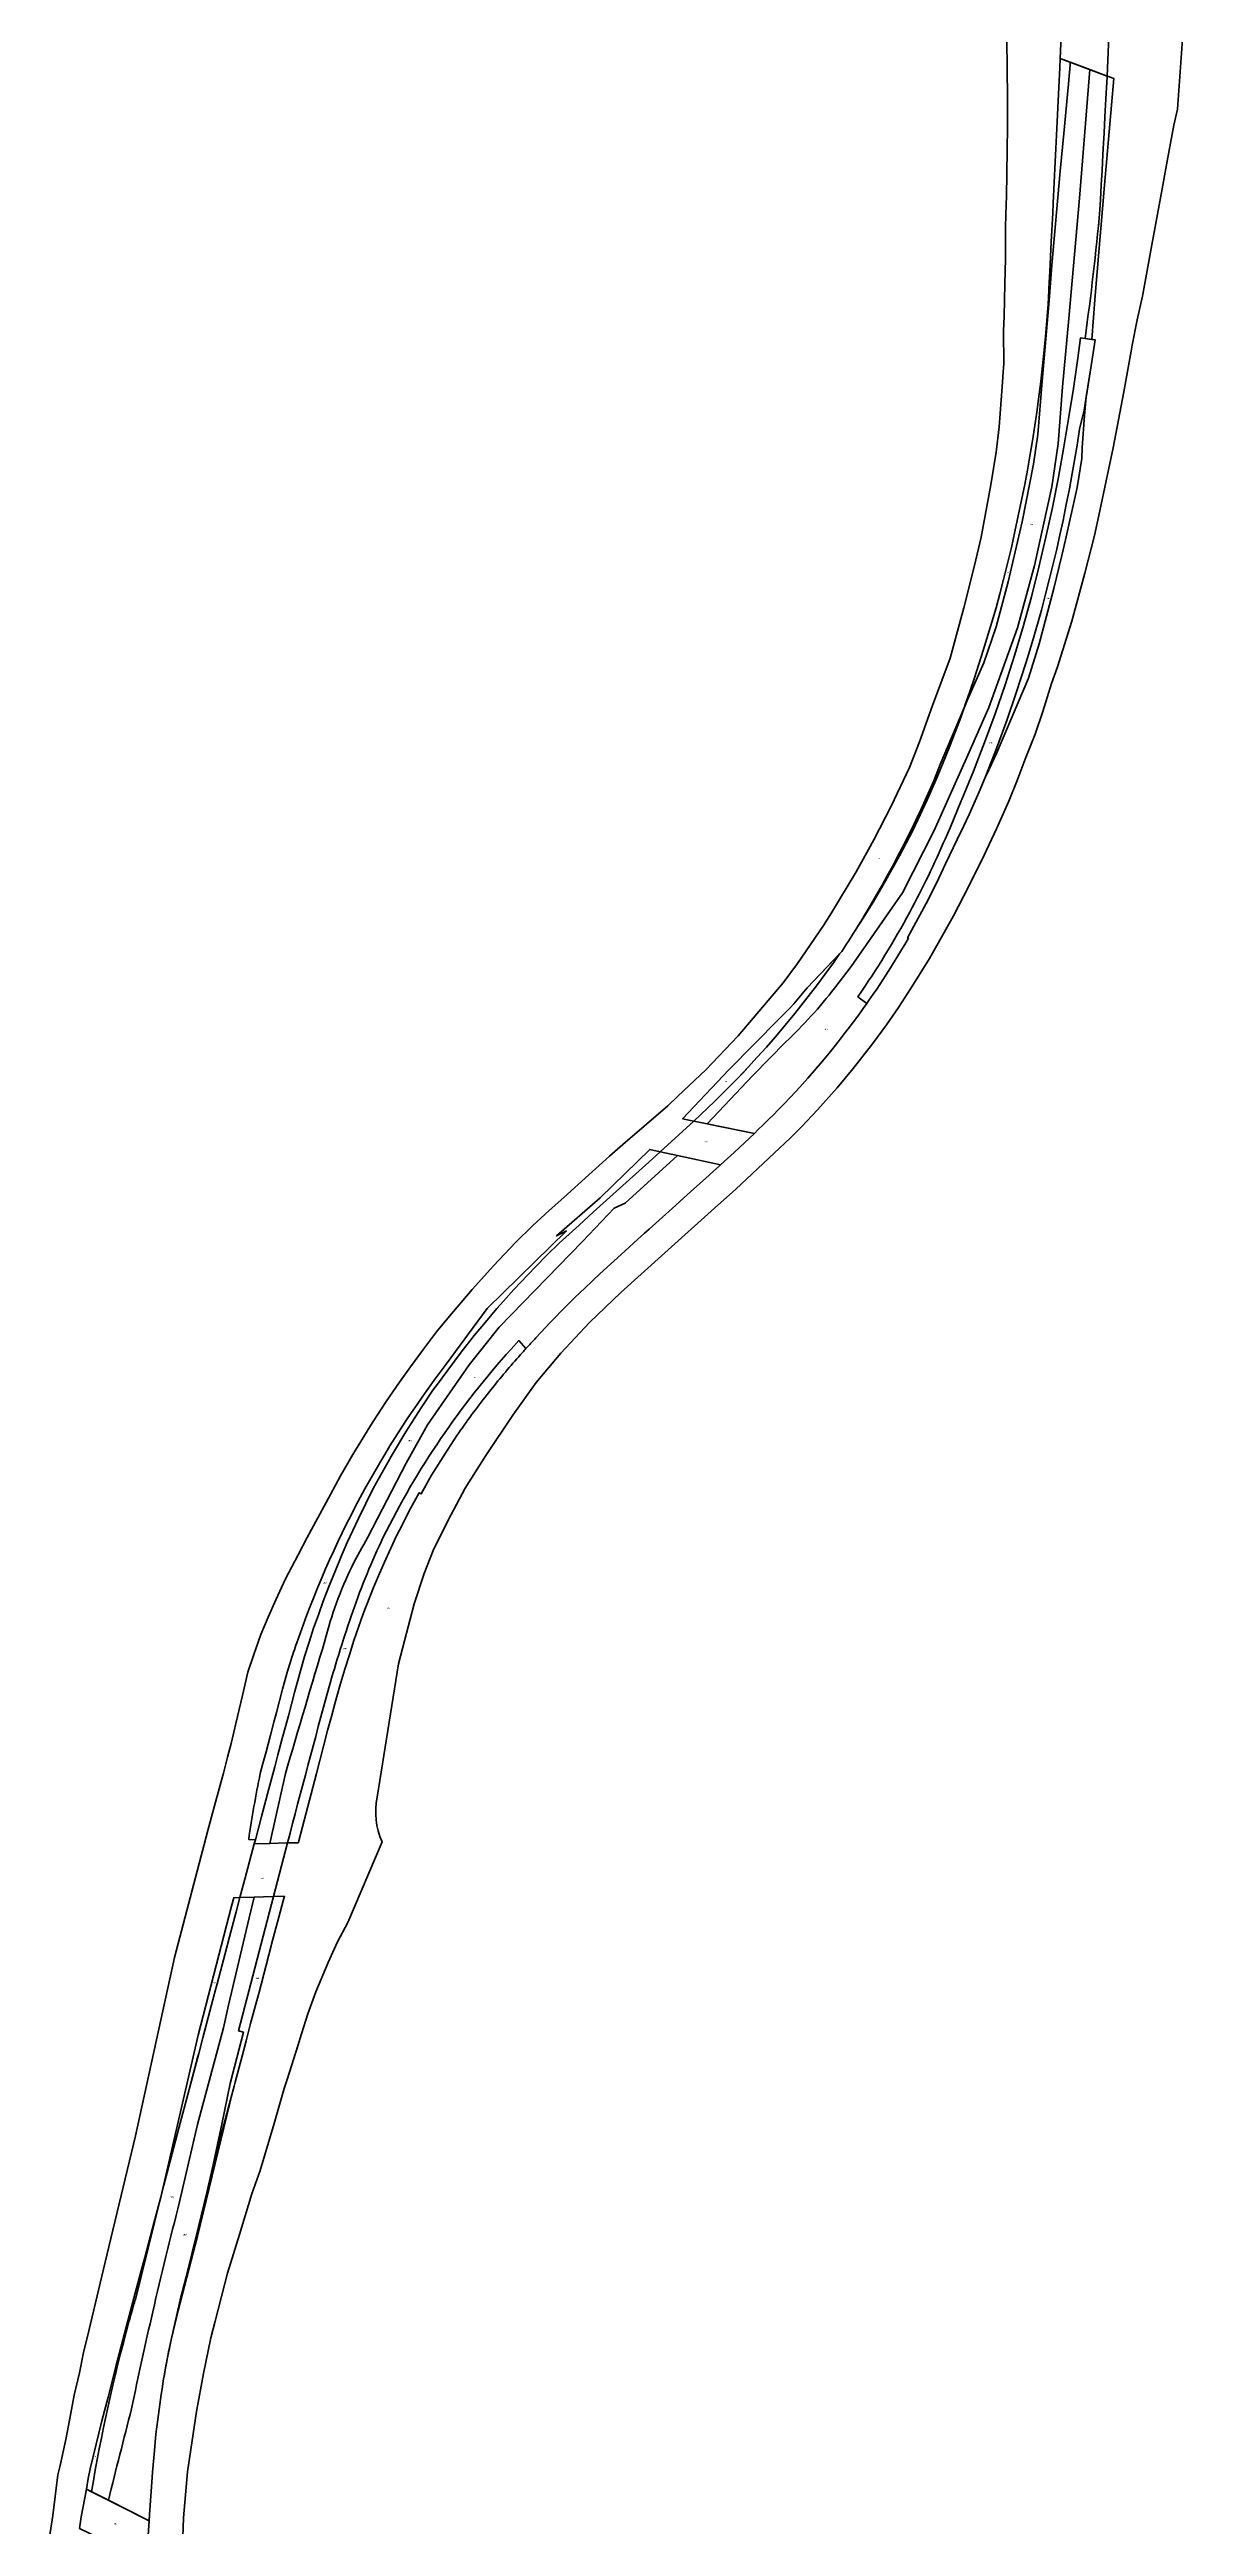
# Model space of a CAD drawing. Extents: x 179752 to 189760, y 650548 to 666271.
# Drawn here: x 179780 to 180709, y 662434 to 664463 of the extents above; entities that cross this region are included whole.
import ezdxf
from ezdxf.enums import TextEntityAlignment as Align

# ---------------------------------------------------------------- set-up
doc = ezdxf.new("R2010")
doc.units = 0
doc.header["$MEASUREMENT"] = 0
doc.layers.add('pcell', color=5, linetype='Continuous', lineweight=0)
doc.layers.add('scellno', color=160, linetype='Continuous', lineweight=0)
doc.styles.add('mvt-nos', font='mvt-nos.shx')

# ---------------------------------------------------------------- blocks, each defined once
blk = doc.blocks.new('Cellno')
at = {"color": 2, "flags": 128}
for points in [[(0.2, 0), (-0.2, 0)], [(0, 0.2), (0, -0.2)]]:
    blk.add_lwpolyline(points, dxfattribs=at)
at = {"layer": 'scellno', "const_width": 0.25, "flags": 128}
blk.add_lwpolyline([(-5.7, -2.8), (-5.7, 2.7), (5.7, 2.7), (5.7, -2.8), (-5.7, -2.8)], close=True, dxfattribs=at)
at = {"layer": 'scellno', "style": 'mvt-nos'}
blk.add_attdef('CELLNO', text='', height=3, dxfattribs=at).set_placement((0, -1.6), align=Align.CENTER)
at = {"layer": 'scellno', "style": 'mvt-nos', "flags": 1}
for tag, p in [('CODE', (0, -6)), ('AREA', (0, -9.2))]:
    blk.add_attdef(tag, text='', height=2.5, dxfattribs=at).set_placement(p, align=Align.CENTER)

msp = doc.modelspace()

# ---------------------------------------------------------------- linework, layer by layer
at = {"layer": 'pcell', "color": 160, "lineweight": 53, "flags": 128}
msp.add_lwpolyline([(180563.4, 664544), (180564.8, 664423.8), (180564.7, 664400.3), (180563.9, 664342.8), (180563.8, 664336.8), (180563.5, 664327.1), (180563.3, 664318.5), (180563.1, 664292.1), (180562.7, 664271.3), (180562.2, 664245), (180561.6, 664232.7), (180561.8, 664205.8), (180561.2, 664199.4), (180560.5, 664187.2), (180557.9, 664154.3), (180555.5, 664133.5), (180551.1, 664106.9), (180543.2, 664063.9), (180537.8, 664040.8), (180529, 664006.1), (180517.8, 663964.9), (180517.8, 663964.9), (180503.4, 663926), (180492.8, 663896.2), (180484.4, 663875.3), (180469.5, 663843.5), (180455.4, 663815.9), (180440.9, 663789.6), (180420.6, 663756.2), (180413.9, 663745.7), (180392.7, 663714.6), (180380.9, 663698.8), (180344.2, 663655.5), (180317.7, 663627.6), (180294.7, 663606), (180286.6, 663597.9), (180249.6, 663566.3), (180238.7, 663556.8), (180221.7, 663541.5), (180201.2, 663522.9), (180189.1, 663512.3), (180175.5, 663499.7), (180161.7, 663486.1), (180143.5, 663467), (180126.2, 663447.6), (180106.2, 663424.2), (180097, 663412.8), (180086.2, 663398.7), (180075.7, 663384.3), (180066.5, 663371.7), (180055.7, 663355.9), (180044.5, 663338.7), (180028.2, 663312.3), (180018.3, 663294.9), (180009.9, 663279.5), (179999.6, 663260.5), (179991, 663244.5), (179983.4, 663230.1), (179973.1, 663210.4), (179965.1, 663193.3), (179958.9, 663179), (179953, 663165), (179947.1, 663148.6), (179942.4, 663134.1), (179937.9, 663114.8), (179934.8, 663102.4), (179928.7, 663075.5), (179925.7, 663064.3), (179922.3, 663051.4), (179920.5, 663044.5), (179913.3, 663018.5), (179909.4, 663004.2), (179882.1, 662900.4), (179850.3, 662754.2), (179826.8, 662656.5), (179812, 662594.4), (179807.5, 662576.7), (179804.3, 662560), (179800.1, 662541.8), (179796.3, 662522.6), (179793.2, 662505.5), (179788.6, 662484.2), (179786.7, 662476.5), (179782.6, 662443.1), (179779.8, 662425.5)], dxfattribs=at)
for points in [[(180648.6, 664493.5), (180646.5, 664441.7), (180648, 664441.1), (180652, 664439.6), (180644.4, 664352.3), (180636.7, 664261.8), (180634, 664226), (180636.6, 664225.7), (180633.4, 664204.3), (180629.4, 664179), (180627.8, 664163.5), (180626.1, 664137.5), (180625.7, 664128.3), (180621.9, 664104.6), (180612.3, 664061.6), (180609.3, 664048.9), (180602.7, 664021.8), (180590.7, 663976.4), (180581.9, 663948.3), (180555.7, 663886.6), (180547.5, 663869.2), (180547.1, 663868.4), (180542.5, 663857.3), (180533.5, 663836.8), (180529.1, 663827.3), (180523.7, 663816.1), (180514, 663796.2), (180508.6, 663784.5), (180499.9, 663766.8), (180483, 663735.6), (180483.6, 663735.3), (180481.6, 663731.7), (180478, 663725.7), (180475, 663720.8), (180468.9, 663711), (180465.2, 663705.1), (180457.7, 663693.7), (180454.7, 663689.4), (180451, 663684), (180449.6, 663682), (180446.6, 663677.9), (180442.9, 663672.7), (180434.3, 663661.1), (180431.1, 663657), (180426, 663650.5), (180418.6, 663641.3), (180413.1, 663634.6), (180406.3, 663626.6), (180401.1, 663620.7), (180396.7, 663615.8), (180391.3, 663609.8), (180386.5, 663604.7), (180381.7, 663599.7), (180376.9, 663594.7), (180373, 663590.7), (180369.2, 663587), (180364.7, 663582.5), (180360.6, 663578.5), (180357.4, 663575.4), (180349.7, 663568.1), (180340.7, 663559.7), (180335.3, 663554.8), (180329.6, 663549.6), (180328.8, 663548.9), (180323.5, 663544.1), (180317.4, 663538.5), (180307.8, 663529.9), (180299.7, 663522.6), (180289.9, 663513.8), (180282.2, 663506.8), (180271.3, 663497.1), (180267.4, 663493.6), (180261.7, 663488.4), (180251.4, 663479.2), (180245.1, 663473.5), (180233.7, 663463), (180230.4, 663460), (180224.9, 663454.9), (180218.2, 663448.5), (180214.9, 663445.4), (180210.1, 663440.7), (180203.2, 663433.9), (180199, 663429.7), (180194.4, 663425), (180190.1, 663420.6), (180186.3, 663416.5), (180178.4, 663408), (180178.4, 663408, 0.004374), (180170.2, 663399.1, 0.00153), (180167.4, 663396, 0.013797), (180142.8, 663367.1), (180138.3, 663361.4, 0.015178), (180113.6, 663327.9), (180106.1, 663316.6), (180092.9, 663295.4), (180084.4, 663280.1), (180082.8, 663281), (180074.4, 663266.2), (180069.2, 663255.7), (180063.9, 663245.3), (180055.3, 663226.7), (180050.3, 663215), (180045.2, 663203.3), (180036.9, 663181.9), (180033.1, 663171), (180029.2, 663160), (180025.5, 663148.3), (180021.7, 663136.6), (180017.8, 663122.9), (180013.9, 663109.2), (180010.8, 663097.7), (180007.7, 663086.2), (180004.3, 663073.3), (179998.5, 663051.1), (179987.2, 663007.4), (179984.2, 662995.8), (179983.8, 662994.3), (179974.8, 662994.1), (179963.2, 662950.2), (179972.2, 662950.5), (179971.2, 662946.8), (179967.7, 662933.4), (179961.8, 662911.1), (179961.5, 662909.8), (179951.2, 662870.9), (179949.6, 662865.1), (179944.6, 662846.1), (179940.8, 662831.9), (179937.8, 662820.4), (179931.8, 662798), (179931, 662794.8), (179929.8, 662789.9), (179901, 662672.1), (179885.2, 662611.1), (179879.8, 662588.2, -0.000022), (179878.7, 662583.4, 0.009011), (179873.3, 662555.2), (179872, 662546.8), (179871.3, 662542.3), (179868.5, 662521.9), (179866.9, 662509.7), (179865.7, 662496.5), (179864.1, 662478.6), (179863.5, 662470.4), (179861.8, 662443.8), (179861.4, 662438.8), (179860.4, 662422.9)], [(179889, 662425.4), (179889.5, 662441.3), (179892.8, 662478.8), (179900.1, 662528.2), (179905.9, 662559.4), (179911.9, 662588.7), (179915.6, 662602.4), (179925.5, 662641.6), (179935.4, 662673.3), (179945.5, 662706.6), (179952.4, 662725.8), (179964, 662764.3), (179972, 662792.9), (179974.4, 662800.2), (179983.3, 662827.8), (179986.2, 662837.8), (179991.4, 662854.1), (179997.9, 662872.2), (180008.1, 662896.2), (180015.8, 662913), (180024.1, 662929), (180052.3, 662995.1), (180052.3, 662995.1, -0.156467), (180048.3, 663031.7), (180065.7, 663140.8), (180078.6, 663190), (180086.8, 663214.9), (180094.2, 663233.6), (180106.1, 663258.1), (180120.5, 663284.8), (180137.2, 663311.6), (180159.4, 663344.7), (180178.6, 663371.3), (180198.7, 663395.3), (180222.3, 663420.6), (180247.9, 663445.2), (180283.9, 663477.6), (180324.8, 663514.3), (180342.3, 663529.8), (180373.5, 663559.2), (180387, 663571.9), (180387.3, 663572.1), (180396, 663580.7), (180409.1, 663594.8), (180425.1, 663612.8), (180438.4, 663628.7), (180454.1, 663648.8), (180465.6, 663664.4), (180475.4, 663678.6), (180487.8, 663697.6), (180500.8, 663718.7), (180510.5, 663735.7), (180520.5, 663753.8), (180533.2, 663778.1), (180545.8, 663803.5), (180555.9, 663825.1), (180566, 663847.6), (180572.8, 663864.5), (180579.4, 663882.1), (180587.4, 663902.6), (180593.7, 663921), (180600.9, 663944), (180605.7, 663957.7), (180617.5, 663995), (180628.3, 664034.3), (180636, 664065.3), (180640.6, 664085.5), (180645.8, 664110), (180651.3, 664137.2), (180660.1, 664183), (180666.1, 664216.2), (180667.1, 664221.3), (180671.2, 664242.1), (180675.5, 664261.4), (180683.1, 664303.5), (180690.5, 664343.3), (180695.7, 664372.1), (180701, 664401.4), (180704, 664414.6), (180709, 664483.5, -0.03346)], [(179804.4, 662432.6), (179805.8, 662442), (179810, 662464.8), (179811.5, 662473.5), (179813.2, 662481.4), (179815.5, 662491.4), (179822.7, 662520.8), (179827.9, 662540.1), (179834.2, 662565.3), (179842.7, 662597.4), (179847.8, 662617), (179854.4, 662641.6), (179857.8, 662654.5), (179865.2, 662682.6), (179870.9, 662704), (179901.5, 662836.6), (179929, 662942.2), (179930.8, 662949.2), (179935.8, 662949.4), (179939.8, 662964.4), (179947.6, 662993.4), (179948.5, 662996.7), (179943, 662997, -0.01622), (179952.5, 663050.9), (179954.7, 663059.1), (179957.3, 663068.9), (179960.9, 663082.3), (179963.7, 663093), (179965.8, 663101), (179970.7, 663120), (179974.9, 663134.8), (179977.2, 663142.6, -0.004807), (179982.4, 663158, -0.08088), (180104.9, 663386.4), (180138.4, 663432.1), (180203.3, 663495.5), (180195.1, 663491.5), (180230.9, 663522.6), (180271.7, 663562.3), (180280.3, 663560.4), (180307.8, 663585.5), (180298.6, 663587.4), (180336.5, 663627.5), (180377.8, 663669.2, 0.03283), (180400.6, 663694.8), (180429, 663724.4), (180429.1, 663724.5, 0.005409), (180440, 663741.6, 0.037073), (180504.5, 663864.2), (180509.6, 663877.8), (180529.3, 663924.1), (180529.8, 663925.3), (180529.7, 663925.3), (180534, 663937.5), (180537.8, 663948.7), (180545, 663971.2), (180552, 663994.2), (180555.4, 664006), (180558.5, 664017.6), (180561.6, 664029.2), (180564.8, 664042.3), (180568.1, 664055.5), (180570.9, 664068.5), (180576.4, 664094.2), (180579, 664107), (180581.1, 664118.7), (180583.2, 664130.4), (180585.2, 664142.9), (180587.3, 664155.4), (180588.8, 664166.2), (180590.3, 664177), (180592, 664191.4), (180594.9, 664217.1), (180596, 664228.3), (180597, 664241.5), (180598.1, 664254.7), (180598.5, 664260), (180599.1, 664272.9), (180599.6, 664281.3), (180600.7, 664305.9), (180601.9, 664329.5), (180602.3, 664337.5), (180604, 664371.5), (180605.5, 664404.3), (180606.9, 664432.5), (180607.7, 664448.5), (180608, 664456), (180608.6, 664468.4)]]:
    msp.add_lwpolyline(points, format="xyb", dxfattribs=at)
for points in [[(180646.5, 664441.7), (180648.6, 664493.5), (180610.5, 664506.9), (180610, 664496.4), (180608.6, 664468.4), (180608, 664456), (180646.5, 664441.7)], [(180583.2, 664130.4), (180581.1, 664118.7), (180579, 664107), (180576.4, 664094.2), (180570.9, 664068.5), (180568.1, 664055.5), (180564.8, 664042.3), (180561.6, 664029.2), (180558.5, 664017.6), (180555.4, 664006), (180552, 663994.2), (180545, 663971.2), (180537.8, 663948.7), (180534, 663937.5), (180529.7, 663925.3), (180529.8, 663925.3), (180531.9, 663930.2), (180545.4, 663960.9), (180555.4, 663990.5), (180565.4, 664027.3), (180576.8, 664076.6), (180586.1, 664123.8), (180589.6, 664147.9), (180593.3, 664191.8), (180599.1, 664257.7), (180601.1, 664286.8), (180608, 664363.8), (180610.9, 664394.6), (180614.9, 664435.2), (180616.2, 664450.8), (180616.1, 664453), (180608, 664456), (180607.7, 664448.5), (180606.9, 664432.5), (180605.5, 664404.3), (180604, 664371.5), (180602.3, 664337.5), (180601.9, 664329.5), (180600.7, 664305.9), (180599.6, 664281.3), (180599.1, 664272.9), (180598.5, 664260), (180598.1, 664254.7), (180597, 664241.5), (180596, 664228.3), (180594.9, 664217.1), (180592, 664191.4), (180590.3, 664177), (180588.8, 664166.2), (180587.3, 664155.4), (180585.2, 664142.9), (180583.2, 664130.4)], [(180581.9, 663948.3), (180590.7, 663976.4), (180602.7, 664021.8), (180609.3, 664048.9), (180612.3, 664061.6), (180621.9, 664104.6), (180625.7, 664128.3), (180626.1, 664137.5), (180627.8, 664163.5), (180629.4, 664179), (180627.7, 664168), (180623.9, 664152.3), (180621.8, 664139.4), (180620.1, 664128.5), (180617.8, 664116.1), (180615.6, 664103.6), (180613, 664090.6), (180610.4, 664077.6), (180607.8, 664065.9), (180605.2, 664054.1), (180602.3, 664042.1), (180599.3, 664030.1), (180596, 664017.1), (180592.7, 664004.1), (180592.7, 664004.1), (180585.9, 663980.3), (180580.1, 663961.6), (180571.7, 663935.5), (180564.6, 663914.5), (180555.9, 663890.8), (180555.9, 663890.8), (180547.5, 663869.2), (180555.7, 663886.6), (180581.9, 663948.3)], [(180357.4, 663575.4), (180349.7, 663568.1), (180340.7, 663559.7), (180335.3, 663554.8), (180329.6, 663549.6), (180294.3, 663557.4), (180280.3, 663560.4), (180307.8, 663585.5), (180318.6, 663583.3), (180357.4, 663575.4)], [(179962.8, 662950.2), (179963.2, 662950.2), (179974.8, 662994.1), (179974.1, 662994.1), (179960.2, 662993.7), (179947.6, 662993.4), (179939.8, 662964.4), (179935.8, 662949.4), (179947.5, 662949.7), (179962.8, 662950.2)], [(179905.4, 662834.5), (179911.1, 662856.2), (179916, 662874.9), (179917.2, 662878.8), (179923.6, 662903.6), (179927.3, 662917.2), (179932.6, 662937.6), (179935.8, 662949.4), (179930.8, 662949.2), (179929, 662942.2), (179901.5, 662836.6), (179870.9, 662704), (179873.5, 662713.8), (179885.8, 662760.4), (179894.3, 662792.2), (179901.4, 662819.1), (179902, 662821.6), (179905.4, 662834.5)], [(179949.6, 662865.1), (179951.2, 662870.9), (179961.5, 662909.8), (179961.8, 662911.1), (179967.7, 662933.4), (179971.2, 662946.8), (179972.2, 662950.5), (179963.2, 662950.2), (179934.7, 662840.1), (179938.7, 662839), (179927.9, 662797.1), (179921.1, 662763.8), (179913.9, 662730.5), (179917.6, 662744.5), (179917.6, 662744.6), (179926.4, 662777.7), (179926.4, 662777.7), (179931, 662794.8), (179931.8, 662798), (179937.8, 662820.4), (179940.8, 662831.9), (179944.6, 662846.1), (179949.6, 662865.1)], [(179859.3, 662405.9), (179860.4, 662422.9), (179861.4, 662438.8), (179810, 662464.8), (179805.8, 662442), (179804.4, 662432.6), (179859.3, 662405.9)]]:
    msp.add_lwpolyline(points, close=True, dxfattribs=at)
for points in [[(180516.9, 663891.3), (180512, 663879.2), (180507.2, 663867.2), (180499.2, 663849.3), (180493.2, 663836.4), (180487.2, 663823.6), (180476.3, 663802.8), (180462.5, 663778.1), (180454.6, 663764.9), (180446.6, 663751.7), (180440, 663741.6, -0.005409), (180429.1, 663724.5), (180427.2, 663722.6), (180422.1, 663715.1), (180415.2, 663705.7), (180408.3, 663696.3), (180390.5, 663673.6), (180374.8, 663654.6), (180367.3, 663646.2), (180359.8, 663637.8), (180352, 663629.4), (180344.1, 663621), (180334.4, 663611.2), (180324.8, 663601.5), (180307.8, 663585.5), (180318.6, 663583.3), (180356.1, 663623), (180383.2, 663650.4, 0.036239), (180423.3, 663694.6), (180436.6, 663712.3), (180478.7, 663772.5), (180504.6, 663823.7), (180532.3, 663885.2), (180549.6, 663924.3), (180573.1, 663989.6), (180587, 664040.7), (180601.2, 664105.2), (180606.4, 664140.3), (180609.8, 664187.2), (180614.8, 664240.2), (180623.8, 664341.7), (180632.2, 664447), (180616.1, 664453), (180616.2, 664450.8), (180614.9, 664435.2), (180610.9, 664394.6), (180608, 664363.8), (180601.1, 664286.8), (180599.1, 664257.7), (180593.3, 664191.8), (180589.6, 664147.9), (180586.1, 664123.8), (180576.8, 664076.6), (180565.4, 664027.3), (180555.4, 663990.5), (180545.4, 663960.9), (180531.9, 663930.2), (180529.3, 663924.1), (180525.7, 663914.1), (180521.3, 663902.7), (180516.9, 663891.3)], [(180573.1, 663989.6), (180549.6, 663924.3), (180532.3, 663885.2), (180504.6, 663823.7), (180478.7, 663772.5), (180436.6, 663712.3), (180423.3, 663694.6, -0.036239), (180383.2, 663650.4), (180356.1, 663623), (180318.6, 663583.3), (180327.6, 663581.5), (180357.4, 663575.4), (180360.6, 663578.5), (180364.7, 663582.5), (180369.2, 663587), (180373, 663590.7), (180376.9, 663594.7), (180381.7, 663599.7), (180386.5, 663604.7), (180391.3, 663609.8), (180396.7, 663615.8), (180401.1, 663620.7), (180406.3, 663626.6), (180413.1, 663634.6), (180418.6, 663641.3), (180426, 663650.5), (180431.1, 663657), (180434.3, 663661.1), (180442.9, 663672.7), (180446.6, 663677.9), (180449.6, 663682), (180442.2, 663687.4, 0.027153), (180484.7, 663756.7, 0.02241), (180513.9, 663817.1), (180517.7, 663825.9), (180526.8, 663847.9), (180527.3, 663849.1), (180537, 663872.2), (180546.1, 663895.6), (180554.8, 663919.2), (180562.8, 663943), (180570.5, 663966.9), (180577.3, 663989.6), (180584.4, 664015.1), (180590.6, 664039.4), (180596.3, 664063.8), (180601.6, 664088.3), (180606.5, 664113), (180610.6, 664136.3), (180614.9, 664161), (180618.8, 664185.7), (180622.5, 664210.5), (180624.7, 664227.3), (180628.4, 664226.8, 0.011452), (180640.6, 664332.2), (180641, 664340.3), (180641.7, 664352.7), (180642.3, 664364.4), (180643, 664377.4), (180643.5, 664386.8), (180643.9, 664394.8), (180644.6, 664408.4), (180645.7, 664427.7), (180646.5, 664441.1), (180646.5, 664441.7), (180632.2, 664447), (180623.8, 664341.7), (180614.8, 664240.2), (180609.8, 664187.2), (180606.4, 664140.3), (180601.2, 664105.2), (180587, 664040.7), (180573.1, 663989.6)], [(180640.6, 664332.2, -0.011452), (180628.4, 664226.8), (180634, 664226), (180636.7, 664261.8), (180644.4, 664352.3), (180652, 664439.6), (180648, 664441.1), (180646.5, 664441.7), (180646.5, 664441.1), (180645.7, 664427.7), (180644.6, 664408.4), (180643.9, 664394.8), (180643.5, 664386.8), (180643, 664377.4), (180642.3, 664364.4), (180641.7, 664352.7), (180641, 664340.3), (180640.6, 664332.2)], [(180554.8, 663919.2), (180546.1, 663895.6), (180537, 663872.2), (180527.3, 663849.1), (180526.8, 663847.9), (180517.7, 663825.9), (180513.9, 663817.1, -0.02241), (180484.7, 663756.7, -0.027153), (180442.2, 663687.4), (180449.6, 663682), (180451, 663684), (180454.7, 663689.4), (180457.7, 663693.7), (180465.2, 663705.1), (180468.9, 663711), (180475, 663720.8), (180478, 663725.7), (180481.6, 663731.7), (180483.6, 663735.3), (180483, 663735.6), (180499.9, 663766.8), (180508.6, 663784.5), (180514, 663796.2), (180523.7, 663816.1), (180529.1, 663827.3), (180533.5, 663836.8), (180542.5, 663857.3), (180547.1, 663868.4), (180555.9, 663890.8), (180555.9, 663890.8), (180564.6, 663914.5), (180571.7, 663935.5), (180580.1, 663961.6), (180585.9, 663980.3), (180592.7, 664004.1), (180592.7, 664004.1), (180596, 664017.1), (180599.3, 664030.1), (180602.3, 664042.1), (180605.2, 664054.1), (180607.8, 664065.9), (180610.4, 664077.6), (180613, 664090.6), (180615.6, 664103.6), (180617.8, 664116.1), (180620.1, 664128.5), (180621.8, 664139.4), (180623.9, 664152.3), (180627.7, 664168), (180633.4, 664204.3), (180636.6, 664225.7), (180624.7, 664227.3), (180622.5, 664210.5), (180618.8, 664185.7), (180614.9, 664161), (180610.6, 664136.3), (180606.5, 664113), (180601.6, 664088.3), (180596.3, 664063.8), (180590.6, 664039.4), (180584.4, 664015.1), (180577.3, 663989.6), (180570.5, 663966.9), (180562.8, 663943), (180554.8, 663919.2)], [(180504.5, 663864.2, -0.037073), (180440, 663741.6), (180446.6, 663751.7), (180454.6, 663764.9), (180462.5, 663778.1), (180476.3, 663802.8), (180487.2, 663823.6), (180493.2, 663836.4), (180499.2, 663849.3), (180504.5, 663861.2), (180507.2, 663867.2), (180512, 663879.2), (180516.9, 663891.3), (180521.3, 663902.7), (180525.7, 663914.1), (180529.3, 663924.1), (180509.6, 663877.8), (180504.5, 663864.2)], [(180400.6, 663694.8, -0.03283), (180377.8, 663669.2), (180336.5, 663627.5), (180298.6, 663587.4), (180307.8, 663585.5), (180324.8, 663601.5), (180334.4, 663611.2), (180344.1, 663621), (180347.8, 663624.9), (180347.8, 663624.9), (180352, 663629.4), (180359.8, 663637.8), (180367.3, 663646.2), (180374.8, 663654.6), (180390.5, 663673.6), (180408.3, 663696.3), (180415.2, 663705.7), (180422.1, 663715.1), (180427.2, 663722.6), (180400.6, 663694.8)], [(180280.3, 663560.4), (180271.7, 663562.3), (180230.9, 663522.6), (180195.1, 663491.5), (180203.3, 663495.5), (180138.4, 663432.1), (180104.9, 663386.4, 0.08088), (179982.4, 663158, 0.004807), (179977.2, 663142.6), (179974.9, 663134.8), (179970.7, 663120), (179965.8, 663101), (179963.7, 663093), (179960.9, 663082.3), (179957.3, 663068.9), (179954.7, 663059.1), (179952.5, 663050.9, 0.01622), (179943, 662997), (179948.5, 662996.7), (179953.6, 663015.9), (179959.5, 663038.5), (179964.4, 663056.5), (179967, 663066.3), (179970.5, 663079.7), (179973.4, 663090.4), (179975.5, 663098.4), (179980.4, 663117.4), (179984.6, 663132.1), (179988.8, 663146.8), (179992.5, 663158.5), (179996.2, 663170.1), (180000.1, 663181.1), (180004, 663192.1), (180009, 663204.7), (180014, 663217.4), (180018.8, 663228.8), (180023.7, 663240.3), (180032.9, 663260), (180039, 663272.2), (180045.1, 663284.4), (180054.7, 663302.1), (180060.8, 663312.6), (180071.7, 663330.9), (180078, 663340.7), (180084.4, 663350.6), (180094, 663365.2), (180097.7, 663370.1), (180106.1, 663381.4), (180117.2, 663396.3), (180127.7, 663409.8), (180137, 663420.9), (180146.4, 663431.9), (180151.7, 663438), (180160.3, 663447.5), (180177.9, 663466.2), (180187.3, 663475.7), (180197.5, 663485.4), (180213.7, 663500.3), (180225.3, 663510.8), (180233.5, 663518.2), (180252.2, 663535.2), (180270.9, 663552), (180280.3, 663560.4)], [(179973.1, 663050.9, -0.002343), (180005.5, 663159.8, -0.053004), (180027.7, 663220.8, -0.008295), (180040.6, 663244.7), (180056.6, 663275.1), (180072.1, 663305.3), (180089.6, 663336.6), (180123.7, 663385.7), (180148.2, 663416.6), (180216.5, 663486.8), (180242.5, 663514.3), (180251.6, 663518.4), (180294.3, 663557.4), (180280.3, 663560.4), (180270.9, 663552), (180252.2, 663535.2), (180233.5, 663518.2), (180225.3, 663510.8), (180213.7, 663500.3), (180197.5, 663485.4), (180187.3, 663475.7), (180177.9, 663466.2), (180160.3, 663447.5), (180151.7, 663438), (180146.4, 663431.9), (180137, 663420.9), (180127.7, 663409.8), (180117.2, 663396.3), (180106.1, 663381.4), (180097.7, 663370.1), (180094, 663365.2), (180084.4, 663350.6), (180078, 663340.7), (180071.7, 663330.9), (180060.8, 663312.6), (180054.7, 663302.1), (180045.1, 663284.4), (180039, 663272.2), (180032.9, 663260), (180023.7, 663240.3), (180018.8, 663228.8), (180014, 663217.4), (180009, 663204.7), (180004, 663192.1), (180000.1, 663181.1), (179996.2, 663170.1), (179992.5, 663158.5), (179988.8, 663146.8), (179984.6, 663132.1), (179980.4, 663117.4), (179975.5, 663098.4), (179973.4, 663090.4), (179970.5, 663079.7), (179967, 663066.3), (179964.4, 663056.5), (179959.5, 663038.5), (179953.6, 663015.9), (179948.5, 662996.7), (179947.6, 662993.4), (179960.2, 662993.7), (179960.9, 662996), (179973.1, 663050.9)], [(180040.6, 663244.7, 0.008295), (180027.7, 663220.8, 0.053004), (180005.5, 663159.8, 0.002343), (179973.1, 663050.9), (179960.9, 662996), (179960.2, 662993.7), (179974.1, 662994.1), (179974.8, 662994.1, -0.003529), (180008.7, 663121.1, -0.015808), (180028.3, 663183.7, -0.027544), (180053.3, 663244.6, -0.069474), (180158, 663398.6), (180158, 663398.6), (180164.3, 663405.7), (180170.2, 663399.1, -0.004374), (180178.4, 663408), (180178.4, 663408), (180186.3, 663416.5), (180190.1, 663420.6), (180194.4, 663425), (180199, 663429.7), (180203.2, 663433.9), (180210.1, 663440.7), (180214.9, 663445.4), (180218.2, 663448.5), (180224.9, 663454.9), (180230.4, 663460), (180233.7, 663463), (180245.1, 663473.5), (180251.4, 663479.2), (180261.7, 663488.4), (180267.4, 663493.6), (180271.3, 663497.1), (180282.2, 663506.8), (180289.9, 663513.8), (180299.7, 663522.6), (180307.8, 663529.9), (180317.4, 663538.5), (180323.5, 663544.1), (180328.8, 663548.9), (180329.6, 663549.6), (180294.3, 663557.4), (180251.6, 663518.4), (180242.5, 663514.3), (180216.5, 663486.8), (180148.2, 663416.6), (180123.7, 663385.7), (180089.6, 663336.6), (180072.1, 663305.3), (180056.6, 663275.1), (180040.6, 663244.7)], [(180158, 663398.6), (180164.3, 663405.7), (180170.2, 663399.1, 0.00153), (180167.4, 663396, 0.013797), (180142.8, 663367.1), (180138.3, 663361.4, 0.015178), (180113.6, 663327.9), (180106.1, 663316.6), (180092.9, 663295.4), (180084.4, 663280.1), (180082.8, 663281), (180074.4, 663266.2), (180069.2, 663255.7), (180063.9, 663245.3), (180055.3, 663226.7), (180050.3, 663215), (180045.2, 663203.3), (180036.9, 663181.9), (180033.1, 663171), (180029.2, 663160), (180025.5, 663148.3), (180021.7, 663136.6), (180017.8, 663122.9), (180013.9, 663109.2), (180010.8, 663097.7), (180007.7, 663086.2), (180004.3, 663073.3), (179998.5, 663051.1), (179987.2, 663007.4), (179984.2, 662995.8), (179983.8, 662994.3), (179974.8, 662994.1, -0.003529), (180008.7, 663121.1, -0.015808), (180028.3, 663183.7, -0.027544), (180053.3, 663244.6, -0.069474), (180158, 663398.6), (180158, 663398.6)], [(179873.5, 662713.8), (179870.9, 662704), (179868.6, 662694.2), (179865.8, 662683.3), (179850.1, 662620.2, 0.000985), (179848.6, 662615.1, 0.002576), (179844.9, 662601.8, 0.026519), (179814.3, 662462.6), (179828, 662455.7, -0.001566), (179847, 662530.6, -0.005819), (179864.4, 662610.1, -0.006612), (179886.4, 662700.1), (179901.1, 662763.5), (179922.3, 662842.6), (179926.5, 662861.3), (179943.4, 662932.7), (179947.5, 662949.7), (179935.8, 662949.4), (179932.6, 662937.6), (179927.3, 662917.2), (179923.6, 662903.6), (179917.2, 662878.8), (179916, 662874.9), (179911.1, 662856.2), (179905.4, 662834.5), (179902, 662821.6), (179894.3, 662792.2), (179885.8, 662760.4), (179873.5, 662713.8)], [(179873.3, 662555.2, -0.00935), (179878.9, 662584.5), (179886.8, 662619.8), (179891.4, 662637.5), (179901.7, 662678.5), (179908.7, 662707.7), (179913.9, 662730.5), (179921.1, 662763.8), (179927.9, 662797.1), (179938.7, 662839), (179934.7, 662840.1), (179963.2, 662950.2), (179962.8, 662950.2), (179947.5, 662949.7), (179943.4, 662932.7), (179926.5, 662861.3), (179922.3, 662842.6), (179901.1, 662763.5), (179886.4, 662700.1, 0.006612), (179864.4, 662610.1, 0.005819), (179847, 662530.6, 0.001566), (179828, 662455.7), (179861.4, 662438.8), (179861.8, 662443.8), (179863.5, 662470.4), (179864.1, 662478.6), (179865.7, 662496.5), (179866.9, 662509.7), (179868.5, 662521.9), (179871.3, 662542.3), (179872, 662546.8), (179873.3, 662555.2)], [(179929.8, 662789.9), (179931, 662794.8), (179926.4, 662777.7), (179926.4, 662777.7), (179917.6, 662744.6), (179917.6, 662744.5), (179913.9, 662730.5), (179908.7, 662707.7), (179901.7, 662678.5), (179891.4, 662637.5), (179886.8, 662619.8), (179878.9, 662584.5, 0.000339), (179878.7, 662583.4, 0.000022), (179879.8, 662588.2), (179885.2, 662611.1), (179901, 662672.1), (179929.8, 662789.9)], [(179815.5, 662491.4), (179813.2, 662481.4), (179811.5, 662473.5), (179810, 662464.8), (179814.3, 662462.6, -0.026519), (179844.9, 662601.8, -0.002576), (179848.6, 662615.1, -0.000985), (179850.1, 662620.2), (179865.8, 662683.3), (179868.6, 662694.2), (179870.9, 662704), (179865.2, 662682.6), (179857.8, 662654.5), (179854.4, 662641.6), (179847.8, 662617), (179842.7, 662597.4), (179834.2, 662565.3), (179827.9, 662540.1), (179822.7, 662520.8), (179815.5, 662491.4)]]:
    msp.add_lwpolyline(points, format="xyb", close=True, dxfattribs=at)

# ---------------------------------------------------------------- block references
at = {"layer": 'scellno', "ltscale": 0.220522}
for p, xscale, yscale, zscale, rotation, values in [((180640.5, 664319.8), 0.2205225, 0.2205225, 0.2205225, 4.830199924371126e-11, {'CELLNO': '408'}), ((180584.9, 664074.4), 0.2205225, 0.2205225, 0.2205225, 359.9999999996209, {'CELLNO': '306'}), ((180565.1, 664035), 0.2205225, 0.2205225, 0.2205225, 1.74552088936105e-11, {'CELLNO': '208'}), ((180598.1, 664014), 0.2205225, 0.2205225, 0.2205225, 359.9999999994683, {'CELLNO': '409'}), ((180551.6, 663895.4), 0.2205225, 0.2205225, 0.2205225, 359.9999999935001, {'CELLNO': '606'}), ((180511.4, 663880), 0.2205225, 0.2205225, 0.2205225, 7.541328114229779e-11, {'CELLNO': '410'}), ((180459.6, 663800.8), 0.2205225, 0.2205225, 0.2205225, 1.409865984195547e-10, {'CELLNO': '001'}), ((180415.8, 663660.7), 0.2205225, 0.2205225, 0.2205225, 9.380633342223924e-10, {'CELLNO': '207'}), ((180334.5, 663618.1), 0.2205225, 0.2205225, 0.2205225, 2.780006134062369e-09, {'CELLNO': '411'}), ((180317.9, 663568.2), 0.2205225, 0.2205225, 0.2205225, 5.41107869998787e-11, {'CELLNO': '806'}), ((180128.3, 663375.6), 0.2205225, 0.2205225, 0.2205225, 359.9999999998289, {'CELLNO': '209'}), ((180074.9, 663323.5), 0.2205224999999999, 0.2205224999999999, 0.2205224999999999, 1.593360216915199e-11, {'CELLNO': '307'}), ((180005.2, 663207.6), 0.2205225, 0.2205225, 0.2205225, 359.9999999985397, {'CELLNO': '412'}), ((180057.5, 663187.1), 0.2205225, 0.2205225, 0.2205225, 359.9999999999856, {'CELLNO': '002'}), ((180022.2, 663153.1), 0.2205225, 0.2205225, 0.2205225, 6.642065751481078e-11, {'CELLNO': '607'}), ((179954.3, 662965.6), 0.2205225000000001, 0.2205225000000001, 0.2205225000000001, 359.9999999999838, {'CELLNO': '807'}), ((179950.4, 662883.4), 0.2205225000000001, 0.2205225000000001, 0.2205225000000001, 359.9999999999895, {'CELLNO': '608'}), ((179914.5, 662730.1), 0.2205225, 0.2205225, 0.2205225, 256.5771023547953, {'CELLNO': '414'}), ((179880.1, 662703.6), 0.2205225, 0.2205225, 0.2205225, 359.9999999996932, {'CELLNO': '308'}), ((179890.5, 662673.4), 0.2205225, 0.2205225, 0.2205225, 5.616964349197776e-11, {'CELLNO': '210'}), ((179817.4, 662491.3), 0.2205225, 0.2205225, 0.2205225, 9.837349730265479e-10, {'CELLNO': '211'}), ((179834, 662436.3), 0.2205224999999999, 0.2205224999999999, 0.2205224999999999, 2.76629544787812e-11, {'CELLNO': '808'})]:
    msp.add_blockref('Cellno', p, dxfattribs=dict(at, xscale=xscale, yscale=yscale, zscale=zscale, rotation=rotation)).add_auto_attribs(values)
at = {"layer": 'scellno', "ltscale": 0.220522, "xscale": 0.2205225, "yscale": 0.2205225, "zscale": 0.2205225}
msp.add_blockref('Cellno', (179914.9, 662879.2), dxfattribs=at).add_auto_attribs({'CELLNO': '413'})

doc.saveas('drawing.dxf')
